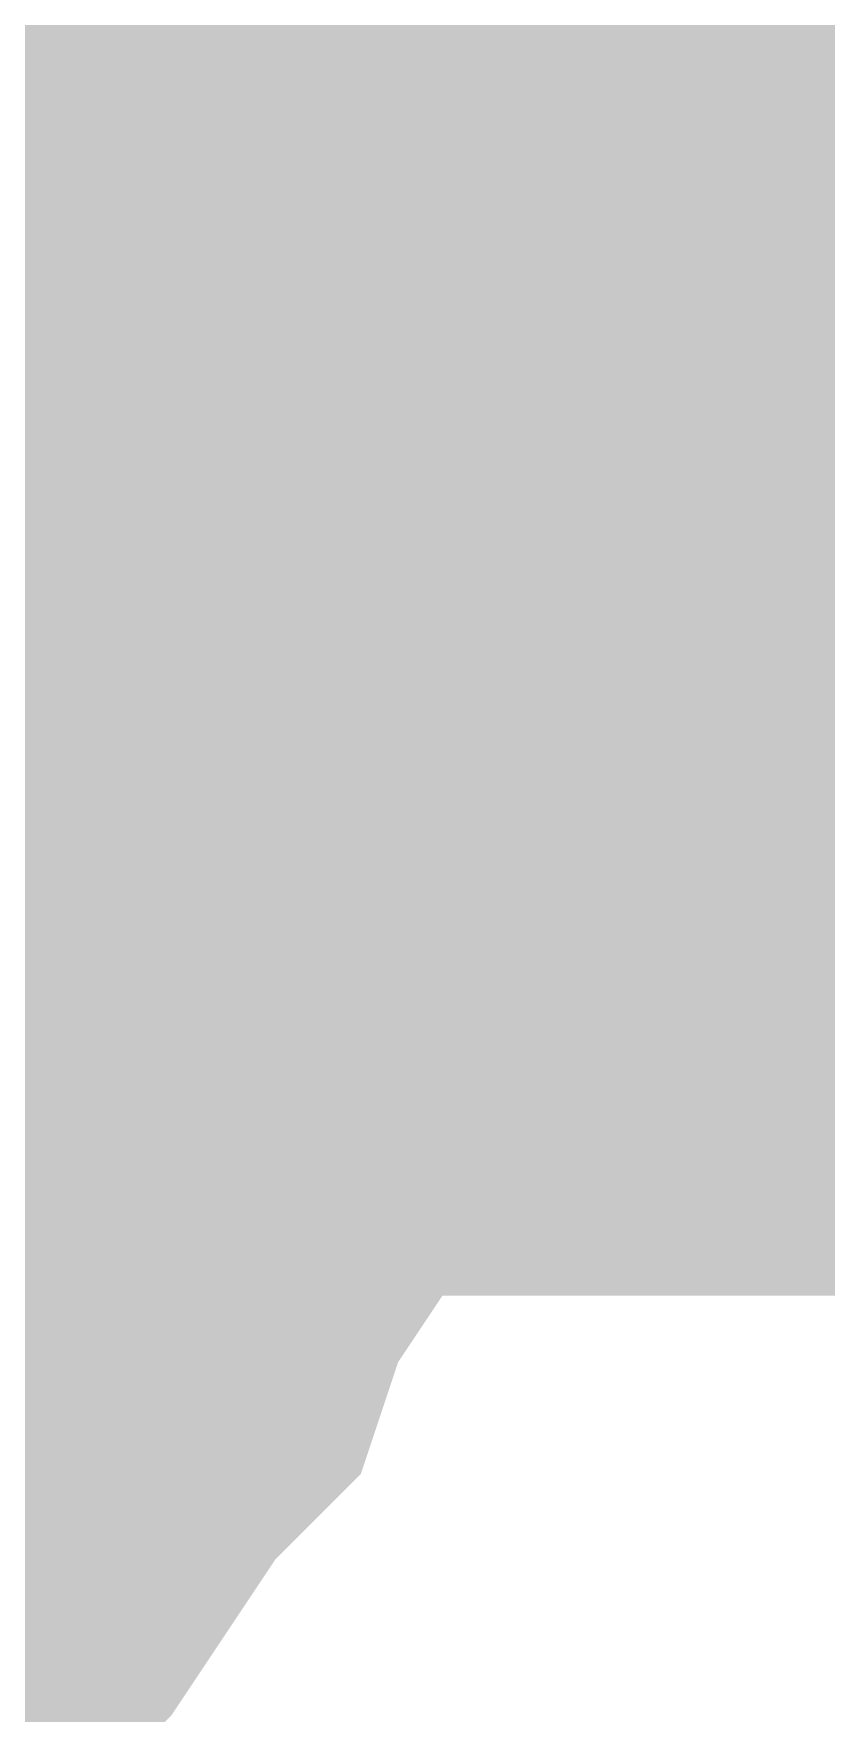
# Model space of a CAD drawing. Header units: inches. Extents: x 0 to 841, y 0 to 594.
# Drawn here: x 268.181 to 268.523, y 304.441 to 305.165 of the extents above; entities that cross this region are included whole.
import ezdxf

# ---------------------------------------------------------------- set-up
doc = ezdxf.new("R2010")
doc.units = ezdxf.units.IN
doc.layers.add('Sheet', color=255, linetype='Continuous')

msp = doc.modelspace()

# ---------------------------------------------------------------- linework, layer by layer
at = {"layer": 'Sheet'}
for points in [[(268.20237, 305.32112, 0.29972, 0.29972, 0), (268.22483, 305.28743, 0.29972, 0.29972, 0), (268.23606, 305.25374, 0.29972, 0.29972, 0), (268.24729, 305.22005, 0.29972, 0.29972, 0), (268.25852, 305.18637, 0.29972, 0.29972, 0), (268.26975, 305.15268, 0.29972, 0.29972, 0), (268.26975, 305.10776, 0.29972, 0.29972, 0), (268.28098, 305.07407, 0.29972, 0.29972, 0), (268.28098, 305.02915, 0.29972, 0.29972, 0), (268.28098, 304.99546, 0.29972, 0.29972, 0)], [(268.20237, 305.32112, 0.29972, 0.29972, 0), (268.22483, 305.28743, 0.29972, 0.29972, 0), (268.23606, 305.25374, 0.29972, 0.29972, 0), (268.24729, 305.22005, 0.29972, 0.29972, 0), (268.25852, 305.18637, 0.29972, 0.29972, 0), (268.26975, 305.15268, 0.29972, 0.29972, 0), (268.26975, 305.10776, 0.29972, 0.29972, 0), (268.28098, 305.07407, 0.29972, 0.29972, 0), (268.28098, 305.02915, 0.29972, 0.29972, 0), (268.28098, 304.99546, 0.29972, 0.29972, 0)], [(268.20237, 305.32112, 0.29972, 0.29972, 0), (268.22483, 305.28743, 0.29972, 0.29972, 0), (268.23606, 305.25374, 0.29972, 0.29972, 0), (268.24729, 305.22005, 0.29972, 0.29972, 0), (268.25852, 305.18637, 0.29972, 0.29972, 0), (268.26975, 305.15268, 0.29972, 0.29972, 0), (268.26975, 305.10776, 0.29972, 0.29972, 0), (268.28098, 305.07407, 0.29972, 0.29972, 0), (268.28098, 305.02915, 0.29972, 0.29972, 0), (268.28098, 304.99546, 0.29972, 0.29972, 0)], [(268.20237, 305.32112, 0.29972, 0.29972, 0), (268.22483, 305.28743, 0.29972, 0.29972, 0), (268.23606, 305.25374, 0.29972, 0.29972, 0), (268.24729, 305.22005, 0.29972, 0.29972, 0), (268.25852, 305.18637, 0.29972, 0.29972, 0), (268.26975, 305.15268, 0.29972, 0.29972, 0), (268.26975, 305.10776, 0.29972, 0.29972, 0), (268.28098, 305.07407, 0.29972, 0.29972, 0), (268.28098, 305.02915, 0.29972, 0.29972, 0), (268.28098, 304.99546, 0.29972, 0.29972, 0)], [(268.20237, 305.32112, 0.29972, 0.29972, 0), (268.22483, 305.28743, 0.29972, 0.29972, 0), (268.23606, 305.25374, 0.29972, 0.29972, 0), (268.24729, 305.22005, 0.29972, 0.29972, 0), (268.25852, 305.18637, 0.29972, 0.29972, 0), (268.26975, 305.15268, 0.29972, 0.29972, 0), (268.26975, 305.10776, 0.29972, 0.29972, 0), (268.28098, 305.07407, 0.29972, 0.29972, 0), (268.28098, 305.02915, 0.29972, 0.29972, 0), (268.28098, 304.99546, 0.29972, 0.29972, 0)], [(268.20237, 305.32112, 0.29972, 0.29972, 0), (268.22483, 305.28743, 0.29972, 0.29972, 0), (268.23606, 305.25374, 0.29972, 0.29972, 0), (268.24729, 305.22005, 0.29972, 0.29972, 0), (268.25852, 305.18637, 0.29972, 0.29972, 0), (268.26975, 305.15268, 0.29972, 0.29972, 0), (268.26975, 305.10776, 0.29972, 0.29972, 0), (268.28098, 305.07407, 0.29972, 0.29972, 0), (268.28098, 305.02915, 0.29972, 0.29972, 0), (268.28098, 304.99546, 0.29972, 0.29972, 0)], [(267.51741, 304.99546, 0.7493, 0.7493, 0), (285.01204, 304.99546, 0.7493, 0.7493, 0)], [(268.24729, 305.22005, 0.09906, 0.09906, 0), (268.25852, 305.18637, 0.09906, 0.09906, 0), (268.26975, 305.15268, 0.09906, 0.09906, 0), (268.26975, 305.10776, 0.09906, 0.09906, 0), (268.28098, 305.07407, 0.09906, 0.09906, 0), (268.28098, 305.02915, 0.09906, 0.09906, 0), (268.28098, 304.99546, 0.09906, 0.09906, 0)], [(268.24729, 305.22005, 0.09906, 0.09906, 0), (268.25852, 305.18637, 0.09906, 0.09906, 0), (268.26975, 305.15268, 0.09906, 0.09906, 0), (268.26975, 305.10776, 0.09906, 0.09906, 0), (268.28098, 305.07407, 0.09906, 0.09906, 0), (268.28098, 305.02915, 0.09906, 0.09906, 0), (268.28098, 304.99546, 0.09906, 0.09906, 0)], [(268.24729, 305.22005, 0.09906, 0.09906, 0), (268.25852, 305.18637, 0.09906, 0.09906, 0), (268.26975, 305.15268, 0.09906, 0.09906, 0), (268.26975, 305.10776, 0.09906, 0.09906, 0), (268.28098, 305.07407, 0.09906, 0.09906, 0), (268.28098, 305.02915, 0.09906, 0.09906, 0), (268.28098, 304.99546, 0.09906, 0.09906, 0)], [(268.24729, 305.22005, 0.09906, 0.09906, 0), (268.25852, 305.18637, 0.09906, 0.09906, 0), (268.26975, 305.15268, 0.09906, 0.09906, 0), (268.26975, 305.10776, 0.09906, 0.09906, 0), (268.28098, 305.07407, 0.09906, 0.09906, 0), (268.28098, 305.02915, 0.09906, 0.09906, 0), (268.28098, 304.99546, 0.09906, 0.09906, 0)], [(268.24729, 305.22005, 0.09906, 0.09906, 0), (268.25852, 305.18637, 0.09906, 0.09906, 0), (268.26975, 305.15268, 0.09906, 0.09906, 0), (268.26975, 305.10776, 0.09906, 0.09906, 0), (268.28098, 305.07407, 0.09906, 0.09906, 0), (268.28098, 305.02915, 0.09906, 0.09906, 0), (268.28098, 304.99546, 0.09906, 0.09906, 0)], [(268.24729, 305.22005, 0.09906, 0.09906, 0), (268.25852, 305.18637, 0.09906, 0.09906, 0), (268.26975, 305.15268, 0.09906, 0.09906, 0), (268.26975, 305.10776, 0.09906, 0.09906, 0), (268.28098, 305.07407, 0.09906, 0.09906, 0), (268.28098, 305.02915, 0.09906, 0.09906, 0), (268.28098, 304.99546, 0.09906, 0.09906, 0)], [(268.28098, 304.99546, 0.29972, 0.29972, 0), (268.28098, 304.95054, 0.29972, 0.29972, 0), (268.28098, 304.91686, 0.29972, 0.29972, 0), (268.26975, 304.88317, 0.29972, 0.29972, 0), (268.26975, 304.83825, 0.29972, 0.29972, 0), (268.25852, 304.80456, 0.29972, 0.29972, 0), (268.24729, 304.77087, 0.29972, 0.29972, 0), (268.23606, 304.72595, 0.29972, 0.29972, 0), (268.22483, 304.69226, 0.29972, 0.29972, 0), (268.20237, 304.65858, 0.29972, 0.29972, 0), (268.19114, 304.62489, 0.29972, 0.29972, 0), (268.16869, 304.60243, 0.29972, 0.29972, 0), (268.14623, 304.56874, 0.29972, 0.29972, 0), (268.12377, 304.53505, 0.29972, 0.29972, 0), (268.10131, 304.51259, 0.29972, 0.29972, 0), (268.07886, 304.4789, 0.29972, 0.29972, 0), (268.0564, 304.45644, 0.29972, 0.29972, 0), (268.03394, 304.43398, 0.29972, 0.29972, 0), (268.00025, 304.4003, 0.29972, 0.29972, 0)], [(268.28098, 304.99546, 0.29972, 0.29972, 0), (268.28098, 304.95054, 0.29972, 0.29972, 0), (268.28098, 304.91686, 0.29972, 0.29972, 0), (268.26975, 304.88317, 0.29972, 0.29972, 0), (268.26975, 304.83825, 0.29972, 0.29972, 0), (268.25852, 304.80456, 0.29972, 0.29972, 0), (268.24729, 304.77087, 0.29972, 0.29972, 0), (268.23606, 304.72595, 0.29972, 0.29972, 0), (268.22483, 304.69226, 0.29972, 0.29972, 0), (268.20237, 304.65858, 0.29972, 0.29972, 0), (268.19114, 304.62489, 0.29972, 0.29972, 0), (268.16869, 304.60243, 0.29972, 0.29972, 0), (268.14623, 304.56874, 0.29972, 0.29972, 0), (268.12377, 304.53505, 0.29972, 0.29972, 0), (268.10131, 304.51259, 0.29972, 0.29972, 0), (268.07886, 304.4789, 0.29972, 0.29972, 0), (268.0564, 304.45644, 0.29972, 0.29972, 0), (268.03394, 304.43398, 0.29972, 0.29972, 0), (268.00025, 304.4003, 0.29972, 0.29972, 0)], [(268.28098, 304.99546, 0.29972, 0.29972, 0), (268.28098, 304.95054, 0.29972, 0.29972, 0), (268.28098, 304.91686, 0.29972, 0.29972, 0), (268.26975, 304.88317, 0.29972, 0.29972, 0), (268.26975, 304.83825, 0.29972, 0.29972, 0), (268.25852, 304.80456, 0.29972, 0.29972, 0), (268.24729, 304.77087, 0.29972, 0.29972, 0), (268.23606, 304.72595, 0.29972, 0.29972, 0), (268.22483, 304.69226, 0.29972, 0.29972, 0), (268.20237, 304.65858, 0.29972, 0.29972, 0), (268.19114, 304.62489, 0.29972, 0.29972, 0), (268.16869, 304.60243, 0.29972, 0.29972, 0), (268.14623, 304.56874, 0.29972, 0.29972, 0), (268.12377, 304.53505, 0.29972, 0.29972, 0), (268.10131, 304.51259, 0.29972, 0.29972, 0), (268.07886, 304.4789, 0.29972, 0.29972, 0), (268.0564, 304.45644, 0.29972, 0.29972, 0), (268.03394, 304.43398, 0.29972, 0.29972, 0), (268.00025, 304.4003, 0.29972, 0.29972, 0)], [(268.28098, 304.99546, 0.29972, 0.29972, 0), (268.28098, 304.95054, 0.29972, 0.29972, 0), (268.28098, 304.91686, 0.29972, 0.29972, 0), (268.26975, 304.88317, 0.29972, 0.29972, 0), (268.26975, 304.83825, 0.29972, 0.29972, 0), (268.25852, 304.80456, 0.29972, 0.29972, 0), (268.24729, 304.77087, 0.29972, 0.29972, 0), (268.23606, 304.72595, 0.29972, 0.29972, 0), (268.22483, 304.69226, 0.29972, 0.29972, 0), (268.20237, 304.65858, 0.29972, 0.29972, 0), (268.19114, 304.62489, 0.29972, 0.29972, 0), (268.16869, 304.60243, 0.29972, 0.29972, 0), (268.14623, 304.56874, 0.29972, 0.29972, 0), (268.12377, 304.53505, 0.29972, 0.29972, 0), (268.10131, 304.51259, 0.29972, 0.29972, 0), (268.07886, 304.4789, 0.29972, 0.29972, 0), (268.0564, 304.45644, 0.29972, 0.29972, 0), (268.03394, 304.43398, 0.29972, 0.29972, 0), (268.00025, 304.4003, 0.29972, 0.29972, 0)], [(268.28098, 304.99546, 0.29972, 0.29972, 0), (268.28098, 304.95054, 0.29972, 0.29972, 0), (268.28098, 304.91686, 0.29972, 0.29972, 0), (268.26975, 304.88317, 0.29972, 0.29972, 0), (268.26975, 304.83825, 0.29972, 0.29972, 0), (268.25852, 304.80456, 0.29972, 0.29972, 0), (268.24729, 304.77087, 0.29972, 0.29972, 0), (268.23606, 304.72595, 0.29972, 0.29972, 0), (268.22483, 304.69226, 0.29972, 0.29972, 0), (268.20237, 304.65858, 0.29972, 0.29972, 0), (268.19114, 304.62489, 0.29972, 0.29972, 0), (268.16869, 304.60243, 0.29972, 0.29972, 0), (268.14623, 304.56874, 0.29972, 0.29972, 0), (268.12377, 304.53505, 0.29972, 0.29972, 0), (268.10131, 304.51259, 0.29972, 0.29972, 0), (268.07886, 304.4789, 0.29972, 0.29972, 0), (268.0564, 304.45644, 0.29972, 0.29972, 0), (268.03394, 304.43398, 0.29972, 0.29972, 0), (268.00025, 304.4003, 0.29972, 0.29972, 0)], [(268.28098, 304.99546, 0.29972, 0.29972, 0), (268.28098, 304.95054, 0.29972, 0.29972, 0), (268.28098, 304.91686, 0.29972, 0.29972, 0), (268.26975, 304.88317, 0.29972, 0.29972, 0), (268.26975, 304.83825, 0.29972, 0.29972, 0), (268.25852, 304.80456, 0.29972, 0.29972, 0), (268.24729, 304.77087, 0.29972, 0.29972, 0), (268.23606, 304.72595, 0.29972, 0.29972, 0), (268.22483, 304.69226, 0.29972, 0.29972, 0), (268.20237, 304.65858, 0.29972, 0.29972, 0), (268.19114, 304.62489, 0.29972, 0.29972, 0), (268.16869, 304.60243, 0.29972, 0.29972, 0), (268.14623, 304.56874, 0.29972, 0.29972, 0), (268.12377, 304.53505, 0.29972, 0.29972, 0), (268.10131, 304.51259, 0.29972, 0.29972, 0), (268.07886, 304.4789, 0.29972, 0.29972, 0), (268.0564, 304.45644, 0.29972, 0.29972, 0), (268.03394, 304.43398, 0.29972, 0.29972, 0), (268.00025, 304.4003, 0.29972, 0.29972, 0)], [(268.28098, 304.99546, 0.29972, 0.29972, 0), (268.28098, 304.99546, 0.29972, 0.29972, 0), (268.28098, 304.99546, 0.29972, 0.29972, 0), (268.28098, 304.99546, 0.29972, 0.29972, 0), (268.28098, 304.99546, 0.29972, 0.29972, 0), (268.28098, 304.99546, 0.29972, 0.29972, 0), (268.28098, 304.99546, 0.29972, 0.29972, 0), (268.28098, 304.99546, 0.29972, 0.29972, 0), (268.28098, 304.99546, 0.29972, 0.29972, 0), (268.28098, 304.99546, 0.29972, 0.29972, 0), (268.28098, 304.99546, 0.29972, 0.29972, 0), (268.28098, 304.99546, 0.29972, 0.29972, 0), (268.28098, 304.99546, 0.29972, 0.29972, 0), (268.28098, 304.99546, 0.29972, 0.29972, 0), (268.28098, 304.99546, 0.29972, 0.29972, 0), (268.28098, 304.99546, 0.29972, 0.29972, 0), (268.28098, 304.99546, 0.29972, 0.29972, 0), (268.28098, 304.99546, 0.29972, 0.29972, 0), (268.28098, 304.99546, 0.29972, 0.29972, 0), (268.28098, 304.99546, 0.29972, 0.29972, 0), (268.28098, 304.99546, 0.29972, 0.29972, 0), (268.28098, 304.99546, 0.29972, 0.29972, 0), (268.28098, 304.99546, 0.29972, 0.29972, 0), (268.28098, 304.99546, 0.29972, 0.29972, 0), (268.28098, 304.99546, 0.29972, 0.29972, 0), (268.28098, 304.99546, 0.29972, 0.29972, 0), (268.28098, 304.99546, 0.29972, 0.29972, 0), (268.28098, 304.99546, 0.29972, 0.29972, 0), (268.28098, 304.99546, 0.29972, 0.29972, 0), (268.28098, 304.99546, 0.29972, 0.29972, 0), (268.28098, 304.99546, 0.29972, 0.29972, 0), (268.28098, 304.99546, 0.29972, 0.29972, 0), (268.28098, 304.99546, 0.29972, 0.29972, 0)], [(268.28098, 304.99546, 0.29972, 0.29972, 0), (268.28098, 304.99546, 0.29972, 0.29972, 0)], [(268.28098, 304.99546, 0.29972, 0.29972, 0), (268.28098, 304.99546, 0.29972, 0.29972, 0), (268.28098, 304.99546, 0.29972, 0.29972, 0), (268.28098, 304.99546, 0.29972, 0.29972, 0), (268.28098, 304.99546, 0.29972, 0.29972, 0), (268.28098, 304.99546, 0.29972, 0.29972, 0), (268.28098, 304.99546, 0.29972, 0.29972, 0), (268.28098, 304.99546, 0.29972, 0.29972, 0), (268.28098, 304.99546, 0.29972, 0.29972, 0), (268.28098, 304.99546, 0.29972, 0.29972, 0), (268.28098, 304.99546, 0.29972, 0.29972, 0), (268.28098, 304.99546, 0.29972, 0.29972, 0), (268.28098, 304.99546, 0.29972, 0.29972, 0), (268.28098, 304.99546, 0.29972, 0.29972, 0), (268.28098, 304.99546, 0.29972, 0.29972, 0), (268.28098, 304.99546, 0.29972, 0.29972, 0), (268.28098, 304.99546, 0.29972, 0.29972, 0), (268.28098, 304.99546, 0.29972, 0.29972, 0), (268.28098, 304.99546, 0.29972, 0.29972, 0), (268.28098, 304.99546, 0.29972, 0.29972, 0), (268.28098, 304.99546, 0.29972, 0.29972, 0), (268.28098, 304.99546, 0.29972, 0.29972, 0), (268.28098, 304.99546, 0.29972, 0.29972, 0), (268.28098, 304.99546, 0.29972, 0.29972, 0), (268.28098, 304.99546, 0.29972, 0.29972, 0), (268.28098, 304.99546, 0.29972, 0.29972, 0), (268.28098, 304.99546, 0.29972, 0.29972, 0), (268.28098, 304.99546, 0.29972, 0.29972, 0), (268.28098, 304.99546, 0.29972, 0.29972, 0), (268.28098, 304.99546, 0.29972, 0.29972, 0), (268.28098, 304.99546, 0.29972, 0.29972, 0), (268.28098, 304.99546, 0.29972, 0.29972, 0), (268.28098, 304.99546, 0.29972, 0.29972, 0)], [(268.28098, 304.99546, 0.29972, 0.29972, 0), (268.28098, 304.99546, 0.29972, 0.29972, 0)], [(268.28098, 304.99546, 0.29972, 0.29972, 0), (268.28098, 304.99546, 0.29972, 0.29972, 0), (268.28098, 304.99546, 0.29972, 0.29972, 0), (268.28098, 304.99546, 0.29972, 0.29972, 0), (268.28098, 304.99546, 0.29972, 0.29972, 0), (268.28098, 304.99546, 0.29972, 0.29972, 0), (268.28098, 304.99546, 0.29972, 0.29972, 0), (268.28098, 304.99546, 0.29972, 0.29972, 0), (268.28098, 304.99546, 0.29972, 0.29972, 0), (268.28098, 304.99546, 0.29972, 0.29972, 0), (268.28098, 304.99546, 0.29972, 0.29972, 0), (268.28098, 304.99546, 0.29972, 0.29972, 0), (268.28098, 304.99546, 0.29972, 0.29972, 0), (268.28098, 304.99546, 0.29972, 0.29972, 0), (268.28098, 304.99546, 0.29972, 0.29972, 0), (268.28098, 304.99546, 0.29972, 0.29972, 0), (268.28098, 304.99546, 0.29972, 0.29972, 0), (268.28098, 304.99546, 0.29972, 0.29972, 0), (268.28098, 304.99546, 0.29972, 0.29972, 0), (268.28098, 304.99546, 0.29972, 0.29972, 0), (268.28098, 304.99546, 0.29972, 0.29972, 0), (268.28098, 304.99546, 0.29972, 0.29972, 0), (268.28098, 304.99546, 0.29972, 0.29972, 0), (268.28098, 304.99546, 0.29972, 0.29972, 0), (268.28098, 304.99546, 0.29972, 0.29972, 0), (268.28098, 304.99546, 0.29972, 0.29972, 0), (268.28098, 304.99546, 0.29972, 0.29972, 0), (268.28098, 304.99546, 0.29972, 0.29972, 0), (268.28098, 304.99546, 0.29972, 0.29972, 0), (268.28098, 304.99546, 0.29972, 0.29972, 0), (268.28098, 304.99546, 0.29972, 0.29972, 0), (268.28098, 304.99546, 0.29972, 0.29972, 0), (268.28098, 304.99546, 0.29972, 0.29972, 0)], [(268.28098, 304.99546, 0.29972, 0.29972, 0), (268.28098, 304.99546, 0.29972, 0.29972, 0)], [(268.28098, 304.99546, 0.29972, 0.29972, 0), (268.28098, 304.99546, 0.29972, 0.29972, 0), (268.28098, 304.99546, 0.29972, 0.29972, 0), (268.28098, 304.99546, 0.29972, 0.29972, 0), (268.28098, 304.99546, 0.29972, 0.29972, 0), (268.28098, 304.99546, 0.29972, 0.29972, 0), (268.28098, 304.99546, 0.29972, 0.29972, 0), (268.28098, 304.99546, 0.29972, 0.29972, 0), (268.28098, 304.99546, 0.29972, 0.29972, 0), (268.28098, 304.99546, 0.29972, 0.29972, 0), (268.28098, 304.99546, 0.29972, 0.29972, 0), (268.28098, 304.99546, 0.29972, 0.29972, 0), (268.28098, 304.99546, 0.29972, 0.29972, 0), (268.28098, 304.99546, 0.29972, 0.29972, 0), (268.28098, 304.99546, 0.29972, 0.29972, 0), (268.28098, 304.99546, 0.29972, 0.29972, 0), (268.28098, 304.99546, 0.29972, 0.29972, 0), (268.28098, 304.99546, 0.29972, 0.29972, 0), (268.28098, 304.99546, 0.29972, 0.29972, 0), (268.28098, 304.99546, 0.29972, 0.29972, 0), (268.28098, 304.99546, 0.29972, 0.29972, 0), (268.28098, 304.99546, 0.29972, 0.29972, 0), (268.28098, 304.99546, 0.29972, 0.29972, 0), (268.28098, 304.99546, 0.29972, 0.29972, 0), (268.28098, 304.99546, 0.29972, 0.29972, 0), (268.28098, 304.99546, 0.29972, 0.29972, 0), (268.28098, 304.99546, 0.29972, 0.29972, 0), (268.28098, 304.99546, 0.29972, 0.29972, 0), (268.28098, 304.99546, 0.29972, 0.29972, 0), (268.28098, 304.99546, 0.29972, 0.29972, 0), (268.28098, 304.99546, 0.29972, 0.29972, 0), (268.28098, 304.99546, 0.29972, 0.29972, 0), (268.28098, 304.99546, 0.29972, 0.29972, 0)], [(268.28098, 304.99546, 0.29972, 0.29972, 0), (268.28098, 304.99546, 0.29972, 0.29972, 0)], [(268.28098, 304.99546, 0.29972, 0.29972, 0), (268.28098, 304.99546, 0.29972, 0.29972, 0), (268.28098, 304.99546, 0.29972, 0.29972, 0), (268.28098, 304.99546, 0.29972, 0.29972, 0), (268.28098, 304.99546, 0.29972, 0.29972, 0), (268.28098, 304.99546, 0.29972, 0.29972, 0), (268.28098, 304.99546, 0.29972, 0.29972, 0), (268.28098, 304.99546, 0.29972, 0.29972, 0), (268.28098, 304.99546, 0.29972, 0.29972, 0), (268.28098, 304.99546, 0.29972, 0.29972, 0), (268.28098, 304.99546, 0.29972, 0.29972, 0), (268.28098, 304.99546, 0.29972, 0.29972, 0), (268.28098, 304.99546, 0.29972, 0.29972, 0), (268.28098, 304.99546, 0.29972, 0.29972, 0), (268.28098, 304.99546, 0.29972, 0.29972, 0), (268.28098, 304.99546, 0.29972, 0.29972, 0), (268.28098, 304.99546, 0.29972, 0.29972, 0), (268.28098, 304.99546, 0.29972, 0.29972, 0), (268.28098, 304.99546, 0.29972, 0.29972, 0), (268.28098, 304.99546, 0.29972, 0.29972, 0), (268.28098, 304.99546, 0.29972, 0.29972, 0), (268.28098, 304.99546, 0.29972, 0.29972, 0), (268.28098, 304.99546, 0.29972, 0.29972, 0), (268.28098, 304.99546, 0.29972, 0.29972, 0), (268.28098, 304.99546, 0.29972, 0.29972, 0), (268.28098, 304.99546, 0.29972, 0.29972, 0), (268.28098, 304.99546, 0.29972, 0.29972, 0), (268.28098, 304.99546, 0.29972, 0.29972, 0), (268.28098, 304.99546, 0.29972, 0.29972, 0), (268.28098, 304.99546, 0.29972, 0.29972, 0), (268.28098, 304.99546, 0.29972, 0.29972, 0), (268.28098, 304.99546, 0.29972, 0.29972, 0), (268.28098, 304.99546, 0.29972, 0.29972, 0)], [(268.28098, 304.99546, 0.29972, 0.29972, 0), (268.28098, 304.99546, 0.29972, 0.29972, 0)], [(268.28098, 304.99546, 0.29972, 0.29972, 0), (268.28098, 304.99546, 0.29972, 0.29972, 0), (268.28098, 304.99546, 0.29972, 0.29972, 0), (268.28098, 304.99546, 0.29972, 0.29972, 0), (268.28098, 304.99546, 0.29972, 0.29972, 0), (268.28098, 304.99546, 0.29972, 0.29972, 0), (268.28098, 304.99546, 0.29972, 0.29972, 0), (268.28098, 304.99546, 0.29972, 0.29972, 0), (268.28098, 304.99546, 0.29972, 0.29972, 0), (268.28098, 304.99546, 0.29972, 0.29972, 0), (268.28098, 304.99546, 0.29972, 0.29972, 0), (268.28098, 304.99546, 0.29972, 0.29972, 0), (268.28098, 304.99546, 0.29972, 0.29972, 0), (268.28098, 304.99546, 0.29972, 0.29972, 0), (268.28098, 304.99546, 0.29972, 0.29972, 0), (268.28098, 304.99546, 0.29972, 0.29972, 0), (268.28098, 304.99546, 0.29972, 0.29972, 0), (268.28098, 304.99546, 0.29972, 0.29972, 0), (268.28098, 304.99546, 0.29972, 0.29972, 0), (268.28098, 304.99546, 0.29972, 0.29972, 0), (268.28098, 304.99546, 0.29972, 0.29972, 0), (268.28098, 304.99546, 0.29972, 0.29972, 0), (268.28098, 304.99546, 0.29972, 0.29972, 0), (268.28098, 304.99546, 0.29972, 0.29972, 0), (268.28098, 304.99546, 0.29972, 0.29972, 0), (268.28098, 304.99546, 0.29972, 0.29972, 0), (268.28098, 304.99546, 0.29972, 0.29972, 0), (268.28098, 304.99546, 0.29972, 0.29972, 0), (268.28098, 304.99546, 0.29972, 0.29972, 0), (268.28098, 304.99546, 0.29972, 0.29972, 0), (268.28098, 304.99546, 0.29972, 0.29972, 0), (268.28098, 304.99546, 0.29972, 0.29972, 0), (268.28098, 304.99546, 0.29972, 0.29972, 0)], [(268.28098, 304.99546, 0.29972, 0.29972, 0), (268.28098, 304.99546, 0.29972, 0.29972, 0)], [(268.28098, 304.99546, 0.09906, 0.09906, 0), (268.28098, 304.95054, 0.09906, 0.09906, 0), (268.28098, 304.91686, 0.09906, 0.09906, 0), (268.26975, 304.88317, 0.09906, 0.09906, 0), (268.26975, 304.83825, 0.09906, 0.09906, 0), (268.25852, 304.80456, 0.09906, 0.09906, 0), (268.24729, 304.77087, 0.09906, 0.09906, 0), (268.23606, 304.72595, 0.09906, 0.09906, 0), (268.22483, 304.69226, 0.09906, 0.09906, 0), (268.20237, 304.65858, 0.09906, 0.09906, 0), (268.19114, 304.62489, 0.09906, 0.09906, 0), (268.16869, 304.60243, 0.09906, 0.09906, 0), (268.14623, 304.56874, 0.09906, 0.09906, 0), (268.12377, 304.53505, 0.09906, 0.09906, 0), (268.10131, 304.51259, 0.09906, 0.09906, 0), (268.07886, 304.4789, 0.09906, 0.09906, 0), (268.0564, 304.45644, 0.09906, 0.09906, 0), (268.03394, 304.43398, 0.09906, 0.09906, 0), (268.00025, 304.4003, 0.09906, 0.09906, 0), (267.96657, 304.37784, 0.09906, 0.09906, 0)], [(268.28098, 304.99546, 0.09906, 0.09906, 0), (268.28098, 304.95054, 0.09906, 0.09906, 0), (268.28098, 304.91686, 0.09906, 0.09906, 0), (268.26975, 304.88317, 0.09906, 0.09906, 0), (268.26975, 304.83825, 0.09906, 0.09906, 0), (268.25852, 304.80456, 0.09906, 0.09906, 0), (268.24729, 304.77087, 0.09906, 0.09906, 0), (268.23606, 304.72595, 0.09906, 0.09906, 0), (268.22483, 304.69226, 0.09906, 0.09906, 0), (268.20237, 304.65858, 0.09906, 0.09906, 0), (268.19114, 304.62489, 0.09906, 0.09906, 0), (268.16869, 304.60243, 0.09906, 0.09906, 0), (268.14623, 304.56874, 0.09906, 0.09906, 0), (268.12377, 304.53505, 0.09906, 0.09906, 0), (268.10131, 304.51259, 0.09906, 0.09906, 0), (268.07886, 304.4789, 0.09906, 0.09906, 0), (268.0564, 304.45644, 0.09906, 0.09906, 0), (268.03394, 304.43398, 0.09906, 0.09906, 0), (268.00025, 304.4003, 0.09906, 0.09906, 0), (267.96657, 304.37784, 0.09906, 0.09906, 0)], [(268.28098, 304.99546, 0.09906, 0.09906, 0), (268.28098, 304.95054, 0.09906, 0.09906, 0), (268.28098, 304.91686, 0.09906, 0.09906, 0), (268.26975, 304.88317, 0.09906, 0.09906, 0), (268.26975, 304.83825, 0.09906, 0.09906, 0), (268.25852, 304.80456, 0.09906, 0.09906, 0), (268.24729, 304.77087, 0.09906, 0.09906, 0), (268.23606, 304.72595, 0.09906, 0.09906, 0), (268.22483, 304.69226, 0.09906, 0.09906, 0), (268.20237, 304.65858, 0.09906, 0.09906, 0), (268.19114, 304.62489, 0.09906, 0.09906, 0), (268.16869, 304.60243, 0.09906, 0.09906, 0), (268.14623, 304.56874, 0.09906, 0.09906, 0), (268.12377, 304.53505, 0.09906, 0.09906, 0), (268.10131, 304.51259, 0.09906, 0.09906, 0), (268.07886, 304.4789, 0.09906, 0.09906, 0), (268.0564, 304.45644, 0.09906, 0.09906, 0), (268.03394, 304.43398, 0.09906, 0.09906, 0), (268.00025, 304.4003, 0.09906, 0.09906, 0), (267.96657, 304.37784, 0.09906, 0.09906, 0)], [(268.28098, 304.99546, 0.09906, 0.09906, 0), (268.28098, 304.95054, 0.09906, 0.09906, 0), (268.28098, 304.91686, 0.09906, 0.09906, 0), (268.26975, 304.88317, 0.09906, 0.09906, 0), (268.26975, 304.83825, 0.09906, 0.09906, 0), (268.25852, 304.80456, 0.09906, 0.09906, 0), (268.24729, 304.77087, 0.09906, 0.09906, 0), (268.23606, 304.72595, 0.09906, 0.09906, 0), (268.22483, 304.69226, 0.09906, 0.09906, 0), (268.20237, 304.65858, 0.09906, 0.09906, 0), (268.19114, 304.62489, 0.09906, 0.09906, 0), (268.16869, 304.60243, 0.09906, 0.09906, 0), (268.14623, 304.56874, 0.09906, 0.09906, 0), (268.12377, 304.53505, 0.09906, 0.09906, 0), (268.10131, 304.51259, 0.09906, 0.09906, 0), (268.07886, 304.4789, 0.09906, 0.09906, 0), (268.0564, 304.45644, 0.09906, 0.09906, 0), (268.03394, 304.43398, 0.09906, 0.09906, 0), (268.00025, 304.4003, 0.09906, 0.09906, 0), (267.96657, 304.37784, 0.09906, 0.09906, 0)], [(268.28098, 304.99546, 0.09906, 0.09906, 0), (268.28098, 304.95054, 0.09906, 0.09906, 0), (268.28098, 304.91686, 0.09906, 0.09906, 0), (268.26975, 304.88317, 0.09906, 0.09906, 0), (268.26975, 304.83825, 0.09906, 0.09906, 0), (268.25852, 304.80456, 0.09906, 0.09906, 0), (268.24729, 304.77087, 0.09906, 0.09906, 0), (268.23606, 304.72595, 0.09906, 0.09906, 0), (268.22483, 304.69226, 0.09906, 0.09906, 0), (268.20237, 304.65858, 0.09906, 0.09906, 0), (268.19114, 304.62489, 0.09906, 0.09906, 0), (268.16869, 304.60243, 0.09906, 0.09906, 0), (268.14623, 304.56874, 0.09906, 0.09906, 0), (268.12377, 304.53505, 0.09906, 0.09906, 0), (268.10131, 304.51259, 0.09906, 0.09906, 0), (268.07886, 304.4789, 0.09906, 0.09906, 0), (268.0564, 304.45644, 0.09906, 0.09906, 0), (268.03394, 304.43398, 0.09906, 0.09906, 0), (268.00025, 304.4003, 0.09906, 0.09906, 0), (267.96657, 304.37784, 0.09906, 0.09906, 0)], [(268.28098, 304.99546, 0.09906, 0.09906, 0), (268.28098, 304.95054, 0.09906, 0.09906, 0), (268.28098, 304.91686, 0.09906, 0.09906, 0), (268.26975, 304.88317, 0.09906, 0.09906, 0), (268.26975, 304.83825, 0.09906, 0.09906, 0), (268.25852, 304.80456, 0.09906, 0.09906, 0), (268.24729, 304.77087, 0.09906, 0.09906, 0), (268.23606, 304.72595, 0.09906, 0.09906, 0), (268.22483, 304.69226, 0.09906, 0.09906, 0), (268.20237, 304.65858, 0.09906, 0.09906, 0), (268.19114, 304.62489, 0.09906, 0.09906, 0), (268.16869, 304.60243, 0.09906, 0.09906, 0), (268.14623, 304.56874, 0.09906, 0.09906, 0), (268.12377, 304.53505, 0.09906, 0.09906, 0), (268.10131, 304.51259, 0.09906, 0.09906, 0), (268.07886, 304.4789, 0.09906, 0.09906, 0), (268.0564, 304.45644, 0.09906, 0.09906, 0), (268.03394, 304.43398, 0.09906, 0.09906, 0), (268.00025, 304.4003, 0.09906, 0.09906, 0), (267.96657, 304.37784, 0.09906, 0.09906, 0)], [(268.28098, 304.99546, 0.09906, 0.09906, 0), (268.28098, 304.99546, 0.09906, 0.09906, 0), (268.28098, 304.99546, 0.09906, 0.09906, 0), (268.28098, 304.99546, 0.09906, 0.09906, 0), (268.28098, 304.99546, 0.09906, 0.09906, 0), (268.28098, 304.99546, 0.09906, 0.09906, 0), (268.28098, 304.99546, 0.09906, 0.09906, 0), (268.28098, 304.99546, 0.09906, 0.09906, 0), (268.28098, 304.99546, 0.09906, 0.09906, 0), (268.28098, 304.99546, 0.09906, 0.09906, 0), (268.28098, 304.99546, 0.09906, 0.09906, 0), (268.28098, 304.99546, 0.09906, 0.09906, 0), (268.28098, 304.99546, 0.09906, 0.09906, 0), (268.28098, 304.99546, 0.09906, 0.09906, 0), (268.28098, 304.99546, 0.09906, 0.09906, 0), (268.28098, 304.99546, 0.09906, 0.09906, 0), (268.28098, 304.99546, 0.09906, 0.09906, 0), (268.28098, 304.99546, 0.09906, 0.09906, 0), (268.28098, 304.99546, 0.09906, 0.09906, 0), (268.28098, 304.99546, 0.09906, 0.09906, 0), (268.28098, 304.99546, 0.09906, 0.09906, 0), (268.28098, 304.99546, 0.09906, 0.09906, 0), (268.28098, 304.99546, 0.09906, 0.09906, 0), (268.28098, 304.99546, 0.09906, 0.09906, 0), (268.28098, 304.99546, 0.09906, 0.09906, 0), (268.28098, 304.99546, 0.09906, 0.09906, 0), (268.28098, 304.99546, 0.09906, 0.09906, 0), (268.28098, 304.99546, 0.09906, 0.09906, 0), (268.28098, 304.99546, 0.09906, 0.09906, 0), (268.28098, 304.99546, 0.09906, 0.09906, 0), (268.28098, 304.99546, 0.09906, 0.09906, 0), (268.28098, 304.99546, 0.09906, 0.09906, 0), (268.28098, 304.99546, 0.09906, 0.09906, 0)], [(268.28098, 304.99546, 0.09906, 0.09906, 0), (268.28098, 304.99546, 0.09906, 0.09906, 0)], [(268.28098, 304.99546, 0.09906, 0.09906, 0), (268.28098, 304.99546, 0.09906, 0.09906, 0), (268.28098, 304.99546, 0.09906, 0.09906, 0), (268.28098, 304.99546, 0.09906, 0.09906, 0), (268.28098, 304.99546, 0.09906, 0.09906, 0), (268.28098, 304.99546, 0.09906, 0.09906, 0), (268.28098, 304.99546, 0.09906, 0.09906, 0), (268.28098, 304.99546, 0.09906, 0.09906, 0), (268.28098, 304.99546, 0.09906, 0.09906, 0), (268.28098, 304.99546, 0.09906, 0.09906, 0), (268.28098, 304.99546, 0.09906, 0.09906, 0), (268.28098, 304.99546, 0.09906, 0.09906, 0), (268.28098, 304.99546, 0.09906, 0.09906, 0), (268.28098, 304.99546, 0.09906, 0.09906, 0), (268.28098, 304.99546, 0.09906, 0.09906, 0), (268.28098, 304.99546, 0.09906, 0.09906, 0), (268.28098, 304.99546, 0.09906, 0.09906, 0), (268.28098, 304.99546, 0.09906, 0.09906, 0), (268.28098, 304.99546, 0.09906, 0.09906, 0), (268.28098, 304.99546, 0.09906, 0.09906, 0), (268.28098, 304.99546, 0.09906, 0.09906, 0), (268.28098, 304.99546, 0.09906, 0.09906, 0), (268.28098, 304.99546, 0.09906, 0.09906, 0), (268.28098, 304.99546, 0.09906, 0.09906, 0), (268.28098, 304.99546, 0.09906, 0.09906, 0), (268.28098, 304.99546, 0.09906, 0.09906, 0), (268.28098, 304.99546, 0.09906, 0.09906, 0), (268.28098, 304.99546, 0.09906, 0.09906, 0), (268.28098, 304.99546, 0.09906, 0.09906, 0), (268.28098, 304.99546, 0.09906, 0.09906, 0), (268.28098, 304.99546, 0.09906, 0.09906, 0), (268.28098, 304.99546, 0.09906, 0.09906, 0), (268.28098, 304.99546, 0.09906, 0.09906, 0)], [(268.28098, 304.99546, 0.09906, 0.09906, 0), (268.28098, 304.99546, 0.09906, 0.09906, 0)], [(268.28098, 304.99546, 0.09906, 0.09906, 0), (268.28098, 304.99546, 0.09906, 0.09906, 0), (268.28098, 304.99546, 0.09906, 0.09906, 0), (268.28098, 304.99546, 0.09906, 0.09906, 0), (268.28098, 304.99546, 0.09906, 0.09906, 0), (268.28098, 304.99546, 0.09906, 0.09906, 0), (268.28098, 304.99546, 0.09906, 0.09906, 0), (268.28098, 304.99546, 0.09906, 0.09906, 0), (268.28098, 304.99546, 0.09906, 0.09906, 0), (268.28098, 304.99546, 0.09906, 0.09906, 0), (268.28098, 304.99546, 0.09906, 0.09906, 0), (268.28098, 304.99546, 0.09906, 0.09906, 0), (268.28098, 304.99546, 0.09906, 0.09906, 0), (268.28098, 304.99546, 0.09906, 0.09906, 0), (268.28098, 304.99546, 0.09906, 0.09906, 0), (268.28098, 304.99546, 0.09906, 0.09906, 0), (268.28098, 304.99546, 0.09906, 0.09906, 0), (268.28098, 304.99546, 0.09906, 0.09906, 0), (268.28098, 304.99546, 0.09906, 0.09906, 0), (268.28098, 304.99546, 0.09906, 0.09906, 0), (268.28098, 304.99546, 0.09906, 0.09906, 0), (268.28098, 304.99546, 0.09906, 0.09906, 0), (268.28098, 304.99546, 0.09906, 0.09906, 0), (268.28098, 304.99546, 0.09906, 0.09906, 0), (268.28098, 304.99546, 0.09906, 0.09906, 0), (268.28098, 304.99546, 0.09906, 0.09906, 0), (268.28098, 304.99546, 0.09906, 0.09906, 0), (268.28098, 304.99546, 0.09906, 0.09906, 0), (268.28098, 304.99546, 0.09906, 0.09906, 0), (268.28098, 304.99546, 0.09906, 0.09906, 0), (268.28098, 304.99546, 0.09906, 0.09906, 0), (268.28098, 304.99546, 0.09906, 0.09906, 0), (268.28098, 304.99546, 0.09906, 0.09906, 0)], [(268.28098, 304.99546, 0.09906, 0.09906, 0), (268.28098, 304.99546, 0.09906, 0.09906, 0)], [(268.28098, 304.99546, 0.09906, 0.09906, 0), (268.28098, 304.99546, 0.09906, 0.09906, 0), (268.28098, 304.99546, 0.09906, 0.09906, 0), (268.28098, 304.99546, 0.09906, 0.09906, 0), (268.28098, 304.99546, 0.09906, 0.09906, 0), (268.28098, 304.99546, 0.09906, 0.09906, 0), (268.28098, 304.99546, 0.09906, 0.09906, 0), (268.28098, 304.99546, 0.09906, 0.09906, 0), (268.28098, 304.99546, 0.09906, 0.09906, 0), (268.28098, 304.99546, 0.09906, 0.09906, 0), (268.28098, 304.99546, 0.09906, 0.09906, 0), (268.28098, 304.99546, 0.09906, 0.09906, 0), (268.28098, 304.99546, 0.09906, 0.09906, 0), (268.28098, 304.99546, 0.09906, 0.09906, 0), (268.28098, 304.99546, 0.09906, 0.09906, 0), (268.28098, 304.99546, 0.09906, 0.09906, 0), (268.28098, 304.99546, 0.09906, 0.09906, 0), (268.28098, 304.99546, 0.09906, 0.09906, 0), (268.28098, 304.99546, 0.09906, 0.09906, 0), (268.28098, 304.99546, 0.09906, 0.09906, 0), (268.28098, 304.99546, 0.09906, 0.09906, 0), (268.28098, 304.99546, 0.09906, 0.09906, 0), (268.28098, 304.99546, 0.09906, 0.09906, 0), (268.28098, 304.99546, 0.09906, 0.09906, 0), (268.28098, 304.99546, 0.09906, 0.09906, 0), (268.28098, 304.99546, 0.09906, 0.09906, 0), (268.28098, 304.99546, 0.09906, 0.09906, 0), (268.28098, 304.99546, 0.09906, 0.09906, 0), (268.28098, 304.99546, 0.09906, 0.09906, 0), (268.28098, 304.99546, 0.09906, 0.09906, 0), (268.28098, 304.99546, 0.09906, 0.09906, 0), (268.28098, 304.99546, 0.09906, 0.09906, 0), (268.28098, 304.99546, 0.09906, 0.09906, 0)], [(268.28098, 304.99546, 0.09906, 0.09906, 0), (268.28098, 304.99546, 0.09906, 0.09906, 0)], [(268.28098, 304.99546, 0.09906, 0.09906, 0), (268.28098, 304.99546, 0.09906, 0.09906, 0), (268.28098, 304.99546, 0.09906, 0.09906, 0), (268.28098, 304.99546, 0.09906, 0.09906, 0), (268.28098, 304.99546, 0.09906, 0.09906, 0), (268.28098, 304.99546, 0.09906, 0.09906, 0), (268.28098, 304.99546, 0.09906, 0.09906, 0), (268.28098, 304.99546, 0.09906, 0.09906, 0), (268.28098, 304.99546, 0.09906, 0.09906, 0), (268.28098, 304.99546, 0.09906, 0.09906, 0), (268.28098, 304.99546, 0.09906, 0.09906, 0), (268.28098, 304.99546, 0.09906, 0.09906, 0), (268.28098, 304.99546, 0.09906, 0.09906, 0), (268.28098, 304.99546, 0.09906, 0.09906, 0), (268.28098, 304.99546, 0.09906, 0.09906, 0), (268.28098, 304.99546, 0.09906, 0.09906, 0), (268.28098, 304.99546, 0.09906, 0.09906, 0), (268.28098, 304.99546, 0.09906, 0.09906, 0), (268.28098, 304.99546, 0.09906, 0.09906, 0), (268.28098, 304.99546, 0.09906, 0.09906, 0), (268.28098, 304.99546, 0.09906, 0.09906, 0), (268.28098, 304.99546, 0.09906, 0.09906, 0), (268.28098, 304.99546, 0.09906, 0.09906, 0), (268.28098, 304.99546, 0.09906, 0.09906, 0), (268.28098, 304.99546, 0.09906, 0.09906, 0), (268.28098, 304.99546, 0.09906, 0.09906, 0), (268.28098, 304.99546, 0.09906, 0.09906, 0), (268.28098, 304.99546, 0.09906, 0.09906, 0), (268.28098, 304.99546, 0.09906, 0.09906, 0), (268.28098, 304.99546, 0.09906, 0.09906, 0), (268.28098, 304.99546, 0.09906, 0.09906, 0), (268.28098, 304.99546, 0.09906, 0.09906, 0), (268.28098, 304.99546, 0.09906, 0.09906, 0)], [(268.28098, 304.99546, 0.09906, 0.09906, 0), (268.28098, 304.99546, 0.09906, 0.09906, 0)], [(268.28098, 304.99546, 0.09906, 0.09906, 0), (268.28098, 304.99546, 0.09906, 0.09906, 0), (268.28098, 304.99546, 0.09906, 0.09906, 0), (268.28098, 304.99546, 0.09906, 0.09906, 0), (268.28098, 304.99546, 0.09906, 0.09906, 0), (268.28098, 304.99546, 0.09906, 0.09906, 0), (268.28098, 304.99546, 0.09906, 0.09906, 0), (268.28098, 304.99546, 0.09906, 0.09906, 0), (268.28098, 304.99546, 0.09906, 0.09906, 0), (268.28098, 304.99546, 0.09906, 0.09906, 0), (268.28098, 304.99546, 0.09906, 0.09906, 0), (268.28098, 304.99546, 0.09906, 0.09906, 0), (268.28098, 304.99546, 0.09906, 0.09906, 0), (268.28098, 304.99546, 0.09906, 0.09906, 0), (268.28098, 304.99546, 0.09906, 0.09906, 0), (268.28098, 304.99546, 0.09906, 0.09906, 0), (268.28098, 304.99546, 0.09906, 0.09906, 0), (268.28098, 304.99546, 0.09906, 0.09906, 0), (268.28098, 304.99546, 0.09906, 0.09906, 0), (268.28098, 304.99546, 0.09906, 0.09906, 0), (268.28098, 304.99546, 0.09906, 0.09906, 0), (268.28098, 304.99546, 0.09906, 0.09906, 0), (268.28098, 304.99546, 0.09906, 0.09906, 0), (268.28098, 304.99546, 0.09906, 0.09906, 0), (268.28098, 304.99546, 0.09906, 0.09906, 0), (268.28098, 304.99546, 0.09906, 0.09906, 0), (268.28098, 304.99546, 0.09906, 0.09906, 0), (268.28098, 304.99546, 0.09906, 0.09906, 0), (268.28098, 304.99546, 0.09906, 0.09906, 0), (268.28098, 304.99546, 0.09906, 0.09906, 0), (268.28098, 304.99546, 0.09906, 0.09906, 0), (268.28098, 304.99546, 0.09906, 0.09906, 0), (268.28098, 304.99546, 0.09906, 0.09906, 0)], [(268.28098, 304.99546, 0.09906, 0.09906, 0), (268.28098, 304.99546, 0.09906, 0.09906, 0)]]:
    msp.add_lwpolyline(points, format="xyseb", dxfattribs=at)

doc.saveas('drawing.dxf')
